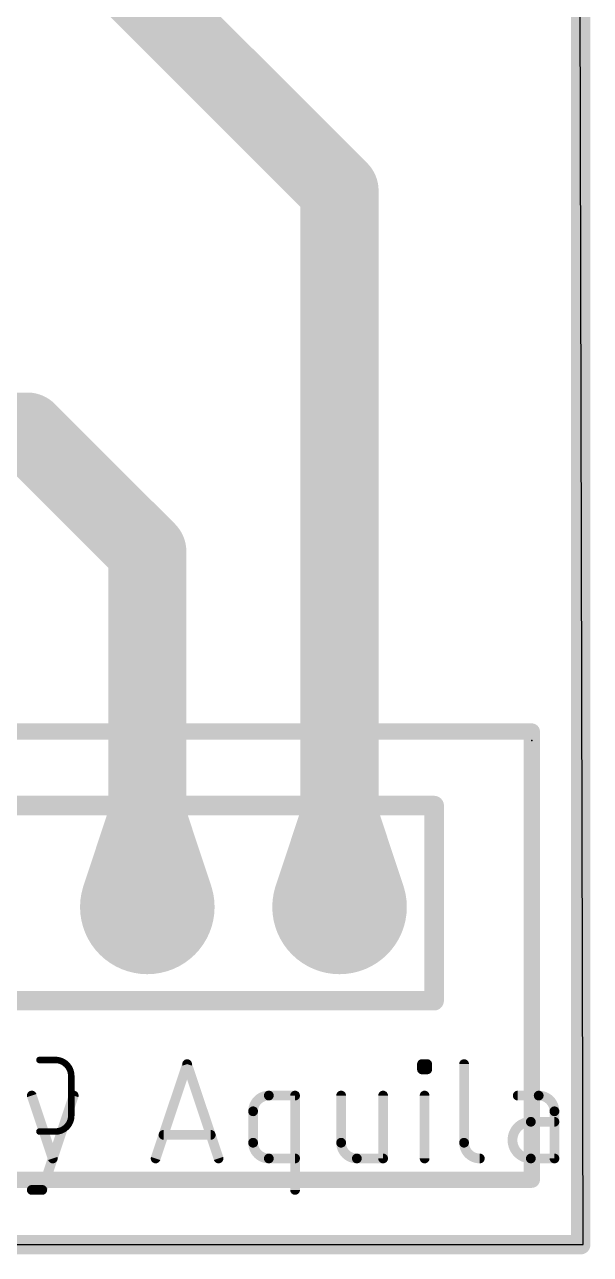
# Model space of a CAD drawing. Extents: x -0.6 to 18.1, y -1.8 to 18.1.
# Drawn here: x 13.44 to 17.86, y -0.08 to 9.53 of the extents above; entities that cross this region are included whole.
import ezdxf

# ---------------------------------------------------------------- set-up
doc = ezdxf.new("R2010")
doc.units = 0
for name, color, linetype in [('1', 12, 'CONTINUOUS'), ('16', 132, 'CONTINUOUS'), ('17', 110, 'CONTINUOUS'), ('20', 31, 'CONTINUOUS'), ('22', 253, 'CONTINUOUS'), ('24', 53, 'CONTINUOUS'), ('27', 253, 'CONTINUOUS'), ('28', 253, 'CONTINUOUS'), ('42', 132, 'CONTINUOUS')]:
    doc.layers.add(name, color=color, linetype=linetype)

# ---------------------------------------------------------------- blocks, each defined once
blk = doc.blocks.new('ROUNDP')
at = {"const_width": 0.5}
blk.add_lwpolyline([(0, -0.25, 1), (0, 0.25, 1), (0, -0.25)], format="xyb", dxfattribs=at)

msp = doc.modelspace()

# ---------------------------------------------------------------- linework, layer by layer
at = {"layer": '1', "const_width": 0.6096}
for points in [[(15.899, 8.231), (12.7, 11.43)], [(15.899, 3.337), (15.899, 8.231)], [(12.7, 6.35), (13.462, 6.35)], [(13.462, 6.35), (14.399, 5.413)], [(14.399, 5.413), (14.399, 3.337)], [(14.399, 3.337), (14.19, 2.7063)], [(14.399, 3.337), (14.399, 2.637)], [(14.399, 3.337), (14.608, 2.7063)], [(15.899, 3.337), (15.69, 2.7063)], [(15.899, 2.637), (15.899, 3.337)], [(15.899, 3.337), (16.108, 2.7063)], [(14.399, 2.637), (14.19, 2.7063)], [(14.399, 2.637), (14.608, 2.7063)], [(15.899, 2.637), (15.69, 2.7063)], [(15.899, 2.637), (16.108, 2.7063)]]:
    msp.add_lwpolyline(points, dxfattribs=at)
at = {"layer": '1', "const_width": 0.3048}
for points in [[(16.0514, 8.231, 1), (15.7466, 8.231)], [(15.7912, 8.1232, 1), (16.0068, 8.3388)], [(13.5698, 6.4578, 1), (13.3542, 6.2422)], [(13.462, 6.1976, 1), (13.462, 6.5024)], [(14.5514, 5.413, 1), (14.2466, 5.413)], [(14.2912, 5.3052, 1), (14.5068, 5.5208)], [(14.5514, 3.337, 1), (14.2466, 3.337)], [(14.5437, 3.3849, 1), (14.2543, 3.2891)], [(14.5437, 3.2891, 1), (14.2543, 3.3849)], [(16.0514, 3.337, 1), (15.7466, 3.337)], [(16.0437, 3.3849, 1), (15.7543, 3.2891)], [(16.0437, 3.2891, 1), (15.7543, 3.3849)], [(14.2466, 3.337, 1), (14.5514, 3.337)], [(15.7466, 3.337, 1), (16.0514, 3.337)], [(14.2379, 2.8509, 1), (14.142, 2.5616)], [(14.656, 2.5616, 1), (14.5601, 2.8509)], [(15.7379, 2.8509, 1), (15.642, 2.5616)], [(16.156, 2.5616, 1), (16.0601, 2.8509)], [(14.0453, 2.7542, 1), (14.3346, 2.6583)], [(14.3511, 2.7817, 1), (14.4469, 2.4923)], [(14.3511, 2.4923, 1), (14.4469, 2.7817)], [(14.4634, 2.6583, 1), (14.7527, 2.7542)], [(15.5453, 2.7542, 1), (15.8346, 2.6583)], [(15.8511, 2.7817, 1), (15.9469, 2.4923)], [(15.8511, 2.4923, 1), (15.9469, 2.7817)], [(15.9634, 2.6583, 1), (16.2527, 2.7542)], [(14.2466, 2.637, 1), (14.5514, 2.637)], [(15.7466, 2.637, 1), (16.0514, 2.637)]]:
    msp.add_lwpolyline(points, format="xyb", dxfattribs=at)
at = {"layer": '16', "const_width": 0.1524}
for points in [[(17.78, 17.78), (17.78, 0)], [(17.78, 0), (0, 0)]]:
    msp.add_lwpolyline(points, dxfattribs=at)
at = {"layer": '16', "const_width": 0.0762}
for points in [[(17.7419, 0, 1), (17.8181, 0)], [(17.78, -0.0381, 1), (17.78, 0.0381)]]:
    msp.add_lwpolyline(points, format="xyb", dxfattribs=at)
at = {"layer": '20'}
for p, q in [((17.8, 0), (17.76, 17.45)), ((0, 0), (17.8, 0))]:
    msp.add_line(p, q, dxfattribs=at)
at = {"layer": '22', "const_width": 0.127}
for points in [[(17.399, 4.007), (5.399, 4.007)], [(17.399, 0.507), (17.399, 4.007)], [(5.399, 0.507), (17.399, 0.507)]]:
    msp.add_lwpolyline(points, dxfattribs=at)
at = {"layer": '22', "const_width": 0.0635}
for points in [[(17.4307, 4.007, 1), (17.3673, 4.007)], [(17.399, 3.9753, 1), (17.399, 4.0388)], [(17.3673, 0.507, 1), (17.4307, 0.507)], [(17.399, 0.4753, 1), (17.399, 0.5388)]]:
    msp.add_lwpolyline(points, format="xyb", dxfattribs=at)
at = {"layer": '24'}
msp.add_point((17.399, 3.937), dxfattribs=at)
at = {"layer": '27', "const_width": 0.0762}
for points in [[(14.464, 0.6731), (14.7095, 1.4097)], [(14.7095, 1.4097), (14.955, 0.6731)], [(16.5422, 1.3688), (16.5422, 1.4097)], [(16.5422, 1.4097), (16.5831, 1.4097)], [(16.5831, 1.4097), (16.5831, 1.3688)], [(16.8706, 1.4097), (16.8706, 0.7959)], [(16.5831, 1.3688), (16.5422, 1.3688)], [(13.4973, 1.1642), (13.661, 0.6731)], [(13.5792, 0.4276), (13.8247, 1.1642)], [(15.5518, 1.1642), (15.3472, 1.1642)], [(15.5518, 0.4276), (15.5518, 1.1642)], [(15.9113, 1.1642), (15.9113, 0.7959)], [(16.2387, 0.6731), (16.2387, 1.1642)], [(16.5627, 0.6731), (16.5627, 1.1642)], [(17.4529, 1.1642), (17.2893, 1.1642)], [(15.2245, 1.0414), (15.2245, 0.7959)], [(17.5757, 0.6731), (17.5757, 1.0414)], [(17.5757, 0.9596), (17.3916, 0.9596)], [(14.8937, 0.8573), (14.5254, 0.8573)], [(15.3472, 0.6731), (15.5518, 0.6731)], [(16.0341, 0.6731), (16.2387, 0.6731)], [(17.3916, 0.6731), (17.5757, 0.6731)], [(13.4973, 0.4276), (13.5792, 0.4276)]]:
    msp.add_lwpolyline(points, dxfattribs=at)
at = {"layer": '27'}
for points, const_width in [([(14.7276, 1.4157, 1), (14.6914, 1.4037)], 0.0381), ([(14.7276, 1.4037, 1), (14.6914, 1.4157)], 0.0381), ([(16.5422, 1.4288, 1), (16.5422, 1.3907)], 0.0381), ([(16.5613, 1.4097, 1), (16.5232, 1.4097)], 0.0381), ([(16.6022, 1.4097, 1), (16.5641, 1.4097)], 0.0381), ([(16.5831, 1.3907, 1), (16.5831, 1.4288)], 0.0381), ([(16.8896, 1.4097, 1), (16.8515, 1.4097)], 0.0381), ([(16.5422, 1.3878, 1), (16.5422, 1.3497)], 0.0381), ([(16.5232, 1.3688, 1), (16.5613, 1.3688)], 0.0381), ([(16.5641, 1.3688, 1), (16.6022, 1.3688)], 0.0381), ([(16.5831, 1.3497, 1), (16.5831, 1.3878)], 0.0381), ([(13.5154, 1.1702, 1), (13.4792, 1.1581)], 0.0381), ([(13.8428, 1.1581, 1), (13.8066, 1.1702)], 0.0381), ([(15.3472, 1.1642, 0.4142), (15.2245, 1.0414)], 0.0762), ([(15.3472, 1.1832, 1), (15.3472, 1.1451)], 0.0381), ([(15.3472, 1.1451, 1), (15.3472, 1.1832)], 0.0381), ([(15.5709, 1.1642, 1), (15.5328, 1.1642)], 0.0381), ([(15.5518, 1.1451, 1), (15.5518, 1.1832)], 0.0381), ([(15.9304, 1.1642, 1), (15.8923, 1.1642)], 0.0381), ([(16.2577, 1.1642, 1), (16.2196, 1.1642)], 0.0381), ([(16.5817, 1.1642, 1), (16.5436, 1.1642)], 0.0381), ([(17.2893, 1.1832, 1), (17.2893, 1.1451)], 0.0381), ([(17.5757, 1.0414, 0.4142), (17.4529, 1.1642)], 0.0762), ([(17.4529, 1.1832, 1), (17.4529, 1.1451)], 0.0381), ([(17.4529, 1.1451, 1), (17.4529, 1.1832)], 0.0381), ([(15.2435, 1.0414, 1), (15.2054, 1.0414)], 0.0381), ([(15.2054, 1.0414, 1), (15.2435, 1.0414)], 0.0381), ([(17.5948, 1.0414, 1), (17.5567, 1.0414)], 0.0381), ([(17.5567, 1.0414, 1), (17.5948, 1.0414)], 0.0381), ([(17.3916, 0.9596, 1), (17.3916, 0.6731)], 0.0762), ([(17.3916, 0.9786, 1), (17.3916, 0.9405)], 0.0381), ([(17.3916, 0.9405, 1), (17.3916, 0.9786)], 0.0381), ([(17.5757, 0.9405, 1), (17.5757, 0.9786)], 0.0381), ([(14.5254, 0.8763, 1), (14.5254, 0.8382)], 0.0381), ([(14.8937, 0.8382, 1), (14.8937, 0.8763)], 0.0381), ([(15.2435, 0.7959, 1), (15.2054, 0.7959)], 0.0381), ([(15.2054, 0.7959, 1), (15.2435, 0.7959)], 0.0381), ([(15.2245, 0.7959, 0.4142), (15.3472, 0.6731)], 0.0762), ([(15.9113, 0.7959, 0.4142), (16.0341, 0.6731)], 0.0762), ([(15.9304, 0.7959, 1), (15.8923, 0.7959)], 0.0381), ([(15.8923, 0.7959, 1), (15.9304, 0.7959)], 0.0381), ([(16.8706, 0.7959, 0.4142), (16.9933, 0.6731)], 0.0762), ([(16.8896, 0.7959, 1), (16.8515, 0.7959)], 0.0381), ([(16.8515, 0.7959, 1), (16.8896, 0.7959)], 0.0381), ([(13.6429, 0.6671, 1), (13.6791, 0.6791)], 0.0381), ([(14.4459, 0.6791, 1), (14.482, 0.6671)], 0.0381), ([(14.937, 0.6671, 1), (14.9731, 0.6791)], 0.0381), ([(15.3472, 0.6922, 1), (15.3472, 0.6541)], 0.0381), ([(15.3472, 0.6541, 1), (15.3472, 0.6922)], 0.0381), ([(15.5518, 0.6541, 1), (15.5518, 0.6922)], 0.0381), ([(16.0341, 0.6922, 1), (16.0341, 0.6541)], 0.0381), ([(16.0341, 0.6541, 1), (16.0341, 0.6922)], 0.0381), ([(16.2196, 0.6731, 1), (16.2577, 0.6731)], 0.0381), ([(16.2387, 0.6541, 1), (16.2387, 0.6922)], 0.0381), ([(16.5436, 0.6731, 1), (16.5817, 0.6731)], 0.0381), ([(16.9933, 0.6541, 1), (16.9933, 0.6922)], 0.0381), ([(17.3916, 0.6922, 1), (17.3916, 0.6541)], 0.0381), ([(17.3916, 0.654, 1), (17.3916, 0.6921)], 0.0381), ([(17.5567, 0.6731, 1), (17.5948, 0.6731)], 0.0381), ([(17.5757, 0.6541, 1), (17.5757, 0.6922)], 0.0381), ([(13.4973, 0.4466, 1), (13.4973, 0.4085)], 0.0381), ([(13.5611, 0.4336, 1), (13.5972, 0.4215)], 0.0381), ([(13.5792, 0.4085, 1), (13.5792, 0.4466)], 0.0381), ([(15.5328, 0.4276, 1), (15.5709, 0.4276)], 0.0381)]:
    msp.add_lwpolyline(points, format="xyb", dxfattribs=dict(at, const_width=const_width))
at = {"layer": '28', "const_width": 0.0508}
for points in [[(13.6814, 1.4422), (13.5572, 1.4422)], [(13.8056, 1.0076), (13.8056, 1.318)], [(13.5572, 0.8834), (13.6814, 0.8834)]]:
    msp.add_lwpolyline(points, dxfattribs=at)
at = {"layer": '28'}
for points, const_width in [([(13.5572, 1.4549, 1), (13.5572, 1.4295)], 0.0254), ([(13.8056, 1.318, 0.4142), (13.6814, 1.4422)], 0.0508), ([(13.6814, 1.4549, 1), (13.6814, 1.4295)], 0.0254), ([(13.6814, 1.4295, 1), (13.6814, 1.4549)], 0.0254), ([(13.8183, 1.318, 1), (13.7929, 1.318)], 0.0254), ([(13.7929, 1.318, 1), (13.8183, 1.318)], 0.0254), ([(13.6814, 0.8834, 0.4142), (13.8056, 1.0076)], 0.0508), ([(13.8183, 1.0076, 1), (13.7929, 1.0076)], 0.0254), ([(13.7929, 1.0076, 1), (13.8183, 1.0076)], 0.0254), ([(13.5572, 0.8961, 1), (13.5572, 0.8707)], 0.0254), ([(13.6814, 0.8961, 1), (13.6814, 0.8707)], 0.0254), ([(13.6814, 0.8707, 1), (13.6814, 0.8961)], 0.0254)]:
    msp.add_lwpolyline(points, format="xyb", dxfattribs=dict(at, const_width=const_width))
at = {"layer": '42', "const_width": 0.1524}
for points in [[(8.636, 3.429), (16.637, 3.429)], [(16.637, 3.429), (16.637, 1.905)], [(16.637, 1.905), (8.763, 1.905)]]:
    msp.add_lwpolyline(points, dxfattribs=at)
at = {"layer": '42', "const_width": 0.0762}
for points in [[(16.6751, 3.429, 1), (16.5989, 3.429)], [(16.637, 3.3909, 1), (16.637, 3.4671)], [(16.5989, 1.905, 1), (16.6751, 1.905)], [(16.637, 1.8669, 1), (16.637, 1.9431)]]:
    msp.add_lwpolyline(points, format="xyb", dxfattribs=at)

# ---------------------------------------------------------------- block references
at = {"layer": '17', "xscale": 1.05, "yscale": 1.05, "rotation": 180}
for p in [(14.399, 2.637), (14.399, 2.637), (15.899, 2.637), (15.899, 2.637)]:
    msp.add_blockref('ROUNDP', p, dxfattribs=at)

doc.saveas('drawing.dxf')
